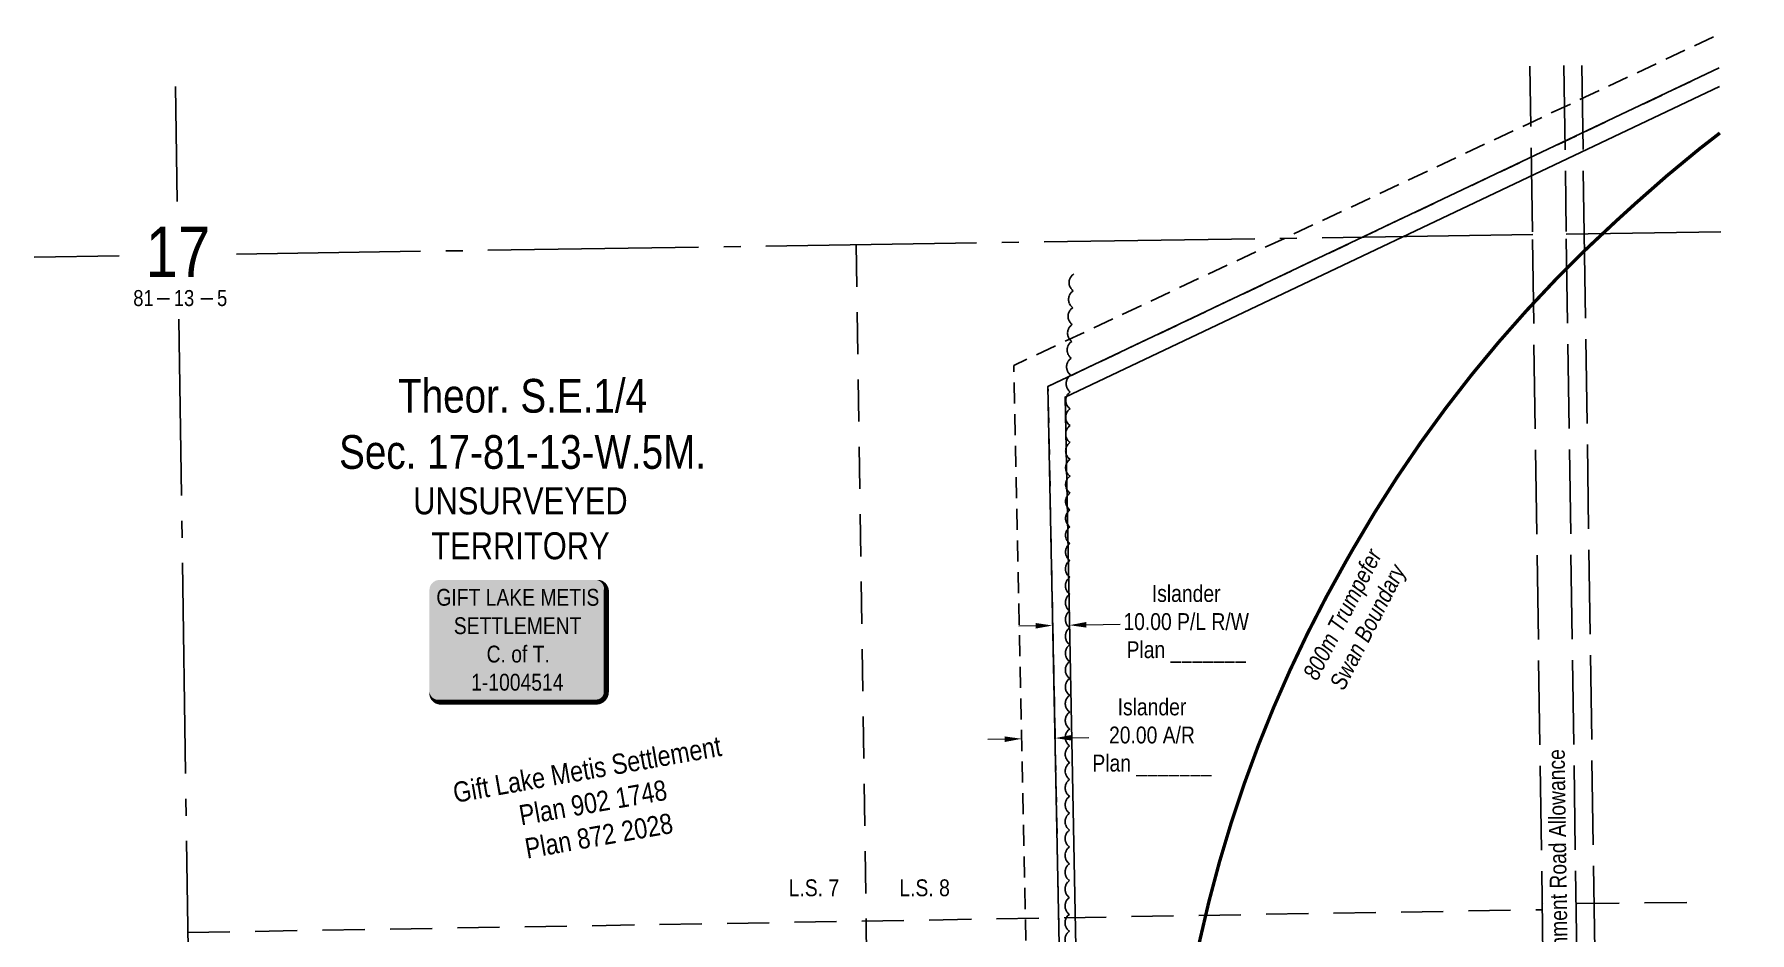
# Model space of a CAD drawing. Extents: x 560792 to 565903, y 6204783 to 6209081.
# Drawn here: x 562401 to 563419, y 6208548 to 6209081 of the extents above; entities that cross this region are included whole.
import ezdxf
from ezdxf.enums import TextEntityAlignment as Align

# ---------------------------------------------------------------- set-up
doc = ezdxf.new("R2010")
doc.units = 0
doc.header["$LTSCALE"] = 5
doc.header["$PDSIZE"] = 0.5
for name, pattern in [('0', [1, 1, 0]), ('DASHDOT2', [12.7, 6.35, -3.175, 0, -3.175]), ('foc-ACCESSROAD', [3.75, 2.5, -1.25]), ('foc-LSD', [8, 5, -3]), ('foc-QUARTERLINE', [33, 25, -3, 2, -3]), ('foc-UNSURVEYED', [12.5, 10, -2.5])]:
    doc.linetypes.add(name, pattern=pattern)
doc.layers.get('Defpoints').update_dxf_attribs({"color": 9})
for name, color, linetype in [('10', 1, 'Continuous'), ('9', 3, 'Continuous'), ('AS-OWNER', 7, 'Continuous'), ('AS-WILDLIFE', 131, 'DASHDOT2'), ('C-AR', 13, 'foc-ACCESSROAD'), ('C-RW', 13, 'Continuous'), ('C-SYMBOL', 7, 'Continuous'), ('L-ROAD-T', 7, 'Continuous'), ('L-SECLBL', 7, 'Continuous'), ('L-SECQ', 8, 'foc-QUARTERLINE'), ('L-SECTION-LSD', 7, 'foc-LSD'), ('L-TITLEDB-T', 4, 'Continuous'), ('L-UNS-T', 3, 'Continuous'), ('L-USEC', 7, 'foc-UNSURVEYED'), ('T-BUSH', 110, '0')]:
    doc.layers.add(name, color=color, linetype=linetype)
doc.layers.add('C-RW-T', color=13, linetype='Continuous', lineweight=9)
doc.styles.add('100L', font='ARIALN.TTF', dxfattribs={"height": 11})
doc.styles.add('175L', font='ARIALN.TTF', dxfattribs={"height": 20})
doc.styles.add('80', font='ARIALN.TTF', dxfattribs={"height": 10})
doc.styles.add('80CG', font='ARIALN.TTF', dxfattribs={"height": 10})
doc.styles.add('80L', font='ARIALN.TTF', dxfattribs={"height": 10})
doc.styles.add('SIMPLEX', font='ARIALN.TTF')
doc.dimstyles.new('Compass 5 000', dxfattribs={"dimscale": 5, "dimtxt": 9, "dimasz": 2, "dimexe": 0.2, "dimexo": 0.0625, "dimgap": 0.5, "dimtad": 0, "dimtih": 1, "dimtoh": 1, "dimzin": 0, "dimdsep": 46, "dimtxsty": '80CG', "dimcen": 0.1, "dimse1": 1, "dimse2": 1, "dimclrd": 256, "dimclrt": 256, "dimaunit": 1, "dimadec": 4, "dimazin": 0, "dimtfac": 0.06, "dimtofl": 0, "dimtmove": 0, "dimatfit": 1, "dimfxl": 0.2, "dimtolj": 1, "dimtzin": 0, "dimlwd": -1, "dimarcsym": 0})

# ---------------------------------------------------------------- blocks, each defined once
blk = doc.blocks.new('L-SECLBL')
at = {"layer": '9', "color": 7}
for p, q in [((-5.1, -27.8), (-12.3, -27.8)), ((20.7, -27.8), (13.5, -27.8))]:
    blk.add_line(p, q, dxfattribs=at)
at = {"layer": '10', "color": 2, "style": 'SIMPLEX'}
blk.add_attdef('SEC', text='', height=30, dxfattribs=at).set_placement((0, 0), align=Align.MIDDLE)
at = {"layer": '10', "color": 5, "style": '80L'}
blk.add_attdef('TWP', text='', height=9.5, dxfattribs=at).set_placement((-14.4, -27.4), align=Align.MIDDLE_RIGHT)
blk.add_attdef('RGE', text='', height=9.5, dxfattribs=at).set_placement((3.6, -27.4), align=Align.MIDDLE_CENTER)
blk.add_attdef('MER', text='', height=9.5, dxfattribs=at).set_placement((23.2, -27.4), align=Align.MIDDLE_LEFT)
blk = doc.blocks.new('*D443')
at = {"layer": 'C-RW-T', "transparency": 16777216}
for p, q in [((563025.5, 6208730.5), (563045.7, 6208731)), ((562995.5, 6208729.9), (562985.5, 6208729.7))]:
    blk.add_line(p, q, dxfattribs=at)
for points in [[(562995.5, 6208731.6), (562995.5, 6208728.3), (563005.5, 6208730.1)], [(563025.5, 6208732.2), (563025.5, 6208728.9), (563015.5, 6208730.3)]]:
    blk.add_solid(points, dxfattribs=at)
at = {"layer": 'Defpoints', "color": 0, "transparency": 16777216}
for p in [(563015.5, 6208730.3), (563009.7, 6208521.5), (563019.7, 6208521.7)]:
    blk.add_point(p, dxfattribs=at)
at = {"layer": 'C-RW-T', "transparency": 16777216, "insert": (563084.8, 6208731), "char_height": 10, "attachment_point": 5, "style": '80CG'}
blk.add_mtext('\\A1;Islander\\P10.00 P/L R/W\\PPlan _______', dxfattribs=at)
blk = doc.blocks.new('*D444')
at = {"layer": 'C-RW-T', "transparency": 16777216}
for p, q in [((562977.2, 6208662.7), (562967.2, 6208662.5)), ((563017, 6208663.5), (563027, 6208663.7))]:
    blk.add_line(p, q, dxfattribs=at)
for points in [[(562977.1, 6208664.3), (562977.2, 6208661), (562987.2, 6208662.9)], [(563017, 6208665.2), (563017.1, 6208661.8), (563007, 6208663.3)]]:
    blk.add_solid(points, dxfattribs=at)
at = {"layer": 'Defpoints', "color": 0, "transparency": 16777216}
for p in [(562987.1, 6208668), (563006.9, 6208668.4), (563007, 6208663.3)]:
    blk.add_point(p, dxfattribs=at)
at = {"layer": 'C-RW-T', "transparency": 16777216, "insert": (563064.5, 6208663.7), "char_height": 10, "attachment_point": 5, "style": '80CG'}
blk.add_mtext('\\A1;Islander\\P20.00 A/R\\PPlan _______', dxfattribs=at)
blk = doc.blocks.new('*U389')
h = blk.add_hatch(color=255)
edge = h.paths.add_edge_path()
edge.add_line((-46.5, -37), (46.5, -37))
edge.add_arc((46.5, -31), 6, 270, 360)
edge.add_line((52.5, -31), (52.5, 29.5))
edge.add_arc((46.5, 29.5), 6, 0, 90)
edge.add_line((46.5, 35.5), (-46.5, 35.5))
edge.add_arc((-46.5, 29.5), 6, 90, 180)
edge.add_line((-52.5, 29.5), (-52.5, -31))
edge.add_arc((-46.5, -31), 6, 180, 270)
at = {"color": 14, "flags": 128}
blk.add_lwpolyline([(-46.5, -37, 3, 3, 0), (46.5, -37, 3, 3, 0.414214), (52.5, -31, 3, 3, 0), (52.5, 29.5, 3, 0, 0.414214), (46.5, 35.5, 0, 0, 0), (-46.5, 35.5, 0, 0, 0.414214), (-52.5, 29.5, 0, 0, 0), (-52.5, -31, 0, 3, 0.414214)], format="xyseb", close=True, dxfattribs=at)
at = {"color": 14, "style": '80'}
blk.add_attdef('ENTER_TEXT_001', (-26.8, -4.9), '', height=10, dxfattribs=at)

msp = doc.modelspace()

# ---------------------------------------------------------------- linework, layer by layer
at = {"layer": 'AS-WILDLIFE', "const_width": 2, "flags": 128}
msp.add_lwpolyline([(563418.171, 6207322.525), (563416.274, 6207324.643), (563400.011, 6207343.373), (563384.335, 6207362.599), (563369.264, 6207382.301), (563354.81, 6207402.461), (563340.988, 6207423.059), (563327.811, 6207444.075), (563315.291, 6207465.49), (563303.442, 6207487.282), (563292.452, 6207508.261), (563281.627, 6207529.703), (563275.038, 6207544.567), (563255.074, 6207581.695), (563249.579, 6207592.685), (563239.419, 6207613.773), (563229.88, 6207635.149), (563220.971, 6207656.795), (563212.698, 6207678.692), (563205.069, 6207700.822), (563198.09, 6207723.165), (563191.768, 6207745.703), (563186.108, 6207768.416), (563181.114, 6207791.285), (563176.791, 6207814.29), (563173.143, 6207837.412), (563170.699, 6207854.524), (563158.968, 6207876.636), (563147.94, 6207899.108), (563137.626, 6207921.915), (563128.037, 6207945.037), (563119.181, 6207968.45), (563111.068, 6207992.13), (563103.707, 6208016.054), (563097.103, 6208040.198), (563091.264, 6208064.539), (563086.195, 6208089.052), (563081.902, 6208113.712), (563078.389, 6208138.496), (563075.659, 6208163.378), (563073.715, 6208188.334), (563072.559, 6208213.338), (563072.193, 6208238.367), (563072.194, 6208253.353), (563072.888, 6208286.599), (563075.935, 6208326.117), (563074.856, 6208350.331), (563074.517, 6208374.566), (563074.919, 6208398.8), (563076.06, 6208423.011), (563077.94, 6208447.175), (563080.558, 6208471.271), (563083.91, 6208495.275), (563087.993, 6208519.166), (563092.805, 6208542.922), (563098.34, 6208566.519), (563104.593, 6208589.936), (563111.558, 6208613.151), (563119.229, 6208636.143), (563127.598, 6208658.889), (563136.659, 6208681.37), (563146.402, 6208703.563), (563156.818, 6208725.448), (563167.897, 6208747.005), (563179.63, 6208768.213), (563183.626, 6208775.207), (563196.43, 6208796.82), (563209.906, 6208818.021), (563224.04, 6208838.788), (563238.82, 6208859.102), (563254.229, 6208878.942), (563270.254, 6208898.288), (563286.878, 6208917.122), (563304.085, 6208935.425), (563321.858, 6208953.178), (563340.179, 6208970.366), (563351.169, 6208980.356), (563369.919, 6208996.872), (563389.174, 6209012.795), (563401.484, 6209022.343)], dxfattribs=at)
msp.add_lwpolyline([(563418.171, 6207322.525), (563416.274, 6207324.643), (563400.011, 6207343.373), (563384.335, 6207362.599), (563369.264, 6207382.301), (563354.81, 6207402.461), (563340.988, 6207423.059), (563327.811, 6207444.075), (563315.291, 6207465.49), (563303.442, 6207487.282), (563292.452, 6207508.261), (563281.627, 6207529.703), (563275.038, 6207544.567), (563255.074, 6207581.695), (563249.579, 6207592.685), (563239.419, 6207613.773), (563229.88, 6207635.149), (563220.971, 6207656.795), (563212.698, 6207678.692), (563205.069, 6207700.822), (563198.09, 6207723.165), (563191.768, 6207745.703), (563186.108, 6207768.416), (563181.114, 6207791.285), (563176.791, 6207814.29), (563173.143, 6207837.412), (563170.699, 6207854.524), (563158.968, 6207876.636), (563147.94, 6207899.108), (563137.626, 6207921.915), (563128.037, 6207945.037), (563119.181, 6207968.45), (563111.068, 6207992.13), (563103.707, 6208016.054), (563097.103, 6208040.198), (563091.264, 6208064.539), (563086.195, 6208089.052), (563081.902, 6208113.712), (563078.389, 6208138.496), (563075.659, 6208163.378), (563073.715, 6208188.334), (563072.559, 6208213.338), (563072.193, 6208238.367), (563072.194, 6208253.353), (563072.888, 6208286.599), (563075.935, 6208326.117), (563074.856, 6208350.331), (563074.517, 6208374.566), (563074.919, 6208398.8), (563076.06, 6208423.011), (563077.94, 6208447.175), (563080.558, 6208471.271), (563083.91, 6208495.275), (563087.993, 6208519.166), (563092.805, 6208542.922), (563098.34, 6208566.519), (563104.593, 6208589.936), (563111.558, 6208613.151), (563119.229, 6208636.143), (563127.598, 6208658.889), (563136.659, 6208681.37), (563146.402, 6208703.563), (563156.818, 6208725.448), (563167.897, 6208747.005), (563179.63, 6208768.213), (563183.626, 6208775.207), (563196.43, 6208796.82), (563209.906, 6208818.021), (563224.04, 6208838.788), (563238.82, 6208859.102), (563254.229, 6208878.942), (563270.254, 6208898.288), (563286.878, 6208917.122), (563304.085, 6208935.425), (563321.858, 6208953.178), (563340.179, 6208970.366), (563351.169, 6208980.356), (563369.919, 6208996.872), (563389.174, 6209012.795), (563401.484, 6209022.343)], dxfattribs=at)
at = {"layer": 'C-AR', "flags": 128}
msp.add_lwpolyline([(563401.104, 6209060.972), (563002.806, 6208871.953), (563012.258, 6208403.987), (563012.305, 6208403.987), (563017.485, 6208392.804), (563020.143, 6208261.209)], dxfattribs=at)
at = {"layer": 'C-RW', "flags": 128}
msp.add_lwpolyline([(563030.141, 6208261.411), (563027.44, 6208395.122), (563021.959, 6208406.848), (563012.934, 6208865.69), (563401.212, 6209049.975)], dxfattribs=at)
at = {"layer": 'L-SECQ'}
for p, q in [((562486.108, 6208981.814), (562485.12, 6209049.932)), ((563290.43, 6208962.097), (562521.353, 6208950.512)), ((563402.059, 6208963.778), (563310.33, 6208962.397)), ((562451.648, 6208949.462), (562401.322, 6208948.704)), ((562498.211, 6208147.297), (562487.123, 6208911.822))]:
    msp.add_line(p, q, dxfattribs=at)
at = {"layer": 'L-SECTION-LSD'}
for p, q in [((562889.005, 6208956.127), (562900.733, 6208153.328)), ((562492.401, 6208547.951), (563296.117, 6208561.491)), ((563296.669, 6208564.923), (563296.673, 6208564.923)), ((563316.789, 6208565.102), (563396.671, 6208565.811))]:
    msp.add_line(p, q, dxfattribs=at)
at = {"layer": 'L-USEC'}
for p, q in [((563290.202, 6208963.64), (563288.755, 6209062.037)), ((563308.86, 6209062.34), (563310.308, 6208963.936)), ((563319.533, 6209062.501), (563321.004, 6208962.482)), ((563302.032, 6208159.342), (563290.202, 6208963.64)), ((563322.137, 6208159.643), (563310.308, 6208963.936)), ((563321.004, 6208962.482), (563332.686, 6208168.259))]:
    msp.add_line(p, q, dxfattribs=at)
at = {"layer": 'T-BUSH', "flags": 128}
msp.add_lwpolyline([(563018.065, 6208938.696, 0.52056705), (563017.773, 6208928.701, 0.52056705), (563017.482, 6208918.705, 0.52056705), (563017.19, 6208908.709, 0.52056705), (563016.899, 6208898.713, 0.52056705), (563016.607, 6208888.718, 0.52056705), (563016.316, 6208878.722, 0.52056705), (563016.024, 6208868.726, 0.52056705), (563015.925, 6208858.727, 0.52056705), (563015.911, 6208848.727, 0.52056705), (563015.897, 6208838.727, 0.52056705), (563015.884, 6208828.727, 0.52056705), (563015.87, 6208818.727, 0.52056705), (563015.857, 6208808.727, 0.52056705), (563015.843, 6208798.727, 0.52056705), (563015.829, 6208788.727, 0.52056705), (563015.816, 6208778.727, 0.52056705), (563015.802, 6208768.727, 0.52056705), (563015.788, 6208758.727, 0.52056705), (563015.775, 6208748.727, 0.52056705), (563015.761, 6208738.727, 0.52056705), (563015.748, 6208728.728, 0.52056705), (563015.734, 6208718.728, 0.52056705), (563015.72, 6208708.728, 0.52056705), (563015.707, 6208698.728, 0.52056705), (563015.693, 6208688.728, 0.52056705), (563015.679, 6208678.728, 0.52056705), (563015.666, 6208668.728, 0.52056705), (563015.652, 6208658.728, 0.52056705), (563015.639, 6208648.728, 0.52056705), (563015.625, 6208638.728, 0.52056705), (563015.611, 6208628.728, 0.52056705), (563015.598, 6208618.728, 0.52056705), (563015.584, 6208608.728, 0.52056705), (563015.57, 6208598.728, 0.52056705), (563015.557, 6208588.728, 0.52056705), (563015.543, 6208578.728, 0.52056705), (563015.53, 6208568.728, 0.52056705), (563015.516, 6208558.728, 0.52056705), (563015.502, 6208548.728, 0.52056705), (563015.489, 6208538.728, 0.52056705), (563015.475, 6208528.728, 0.52056705), (563015.461, 6208518.728, 0.52056705), (563015.448, 6208508.728, 0.52056705), (563015.434, 6208498.728, 0.52056705), (563015.421, 6208488.728, 0.52056705), (563015.407, 6208478.728, 0.52056705), (563015.393, 6208468.728, 0.52056705), (563015.38, 6208458.728, 0.52056705), (563015.366, 6208448.728, 0.52056705), (563015.352, 6208438.728, 0.52056705), (563015.339, 6208428.728, 0.52056705), (563015.325, 6208418.728, 0.52056705), (563015.311, 6208408.728, 0.52056705), (563017.793, 6208399.276, 0.52056705), (563025.705, 6208397.445, 0.52056705), (563035.524, 6208399.34, 0.52056705), (563045.343, 6208401.234, 0.52056705), (563059.26, 6208403.918, 0.52056705)], format="xyb", dxfattribs=at)

# ---------------------------------------------------------------- block references
at = {"layer": 'AS-OWNER'}
ref = msp.add_blockref('*U389', (562688.256, 6208721.66), dxfattribs=dict(at, xscale=0.9995556600063851, yscale=0.9995556600063851, zscale=0.9995556600063851))
ref.add_attrib('ENTER_TEXT_001', 'GIFT LAKE METIS', (562639.874, 6208741.845), dxfattribs={"layer": '0', "color": 14, "height": 9.99556, "style": '80'})
ref.add_attrib('ENTER_TEXT_002', 'SETTLEMENT', (562650.251, 6208725.009), dxfattribs={"layer": '0', "color": 14, "height": 9.9956, "style": '80'})
ref.add_attrib('ENTER_TEXT_003', 'C. of T.', (562669.701, 6208708.172), dxfattribs={"layer": '0', "color": 14, "height": 9.9956, "style": '80'})
ref.add_attrib('ENTER_TEXT_004', '1-1004514', (562660.547, 6208691.472), dxfattribs={"layer": '0', "color": 14, "height": 9.9956, "style": '80'})
at = {"layer": 'L-SECLBL'}
msp.add_blockref('L-SECLBL', (562486.548, 6208951.817), dxfattribs=at).add_auto_attribs({'SEC': '17', 'TWP': '81', 'RGE': '13', 'MER': '5'})

# ---------------------------------------------------------------- texts
at = {"layer": 'AS-WILDLIFE', "insert": (563153.437, 6208700.986), "char_height": 10, "attachment_point": 1, "rotation": 62.798164, "style": '80L'}
msp.add_mtext_dynamic_manual_height_columns('\\pi0.45664;{\\fArial Narrow|b0|i1|c0|p34;800m Trumpefer\\P\\pi2.4894;Swan Boundary}', width=85.73594, gutter_width=49.977, heights=[0], dxfattribs=at)
at = {"layer": 'C-SYMBOL', "color": 3, "insert": (562691.047, 6208876.429), "char_height": 20, "width": 378.21282, "attachment_point": 2, "style": '175L'}
msp.add_mtext('Theor. S.E.1/4 \\PSec. 17-81-13-W.5M.', dxfattribs=at)
at = {"layer": 'L-ROAD-T', "style": '80L'}
msp.add_text('Theoretic Government Road Allowance', height=9.99541, rotation=90.820424, dxfattribs=at).set_placement((563305.815, 6208556.807), align=Align.MIDDLE_CENTER)
at = {"layer": 'L-TITLEDB-T', "insert": (562732.84, 6208624.968), "char_height": 11.99997, "attachment_point": 5, "rotation": 10.012625, "style": '80L'}
msp.add_mtext_dynamic_manual_height_columns('Gift Lake Metis Settlement\\PPlan 902 1748\\PPlan 872 2028', width=174.84767, gutter_width=45, heights=[0], dxfattribs=at)
at = {"layer": 'L-UNS-T', "color": 3, "insert": (562689.77, 6208790.644), "char_height": 16, "attachment_point": 5, "style": '80L'}
msp.add_mtext_dynamic_manual_height_columns('UNSURVEYED TERRITORY', width=126.35573, gutter_width=47.478, heights=[0], dxfattribs=at)

# ---------------------------------------------------------------- dimensions: what is measured, and where the dimension line sits
at = {"layer": 'C-RW-T', "color": 6}
dim = msp.add_linear_dim(base=(563015.493, 6208730.345), p1=(563009.707, 6208521.476), p2=(563019.7, 6208521.678), angle=1.155033, text='Islander\\P10.00 P/L R/W\\PPlan _______', dimstyle='Compass 5 000', dxfattribs=at)
dim.commit()
dim.dimension.update_dxf_attribs({"geometry": '*D443', "text_midpoint": (563084.761, 6208730.954), "dimtype": 161})
dim = msp.add_aligned_dim(p1=(562987.068, 6208667.953), p2=(563006.918, 6208668.354), distance=-5.07, text='Islander\\P20.00 A/R\\PPlan _______', dimstyle='Compass 5 000', dxfattribs=at)
dim.commit()
dim.dimension.update_dxf_attribs({"geometry": '*D444', "text_midpoint": (563064.462, 6208663.689)})

# ---------------------------------------------------------------- next in the draw order: texts
at = {"layer": 'L-SECTION-LSD', "char_height": 10, "attachment_point": 1, "style": '100L', "bg_fill": 3, "box_fill_scale": 1.5, "bg_fill_color": 256, "bg_fill_transparency": 0}
for s, width, insert in [('\\pi2.2919;L.S. 7', 30.8663, (562846.679, 6208579.478)), ('L.S. 8', 30.38719, (562914.639, 6208579.478))]:
    msp.add_mtext_dynamic_manual_height_columns(s, width=width, gutter_width=54.975, heights=[0], dxfattribs=dict(at, insert=insert))

# ---------------------------------------------------------------- next in the draw order: linework, layer by layer
at = {"layer": 'C-AR', "flags": 128}
msp.add_lwpolyline([(562406.394, 6208349.567), (562506.512, 6208368.13), (562604.737, 6208386.342), (562843.445, 6208430.602), (562976.659, 6208433.276), (562991.656, 6208448.577), (562982.539, 6208884.473), (563400.908, 6209080.926)], dxfattribs=at)
at = {"layer": 'C-RW', "flags": 128}
msp.add_lwpolyline([(563401.104, 6209061.011), (563002.806, 6208871.953), (563012.056, 6208414.003), (562845.483, 6208410.639), (562608.383, 6208366.677), (562510.158, 6208348.465), (562406.564, 6208329.464)], dxfattribs=at)

doc.saveas('drawing.dxf')
